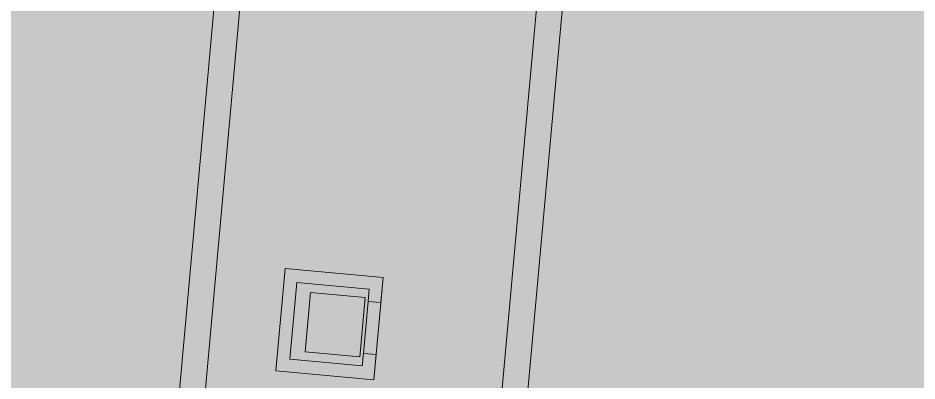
# Model space of a CAD drawing. Header units: centimetres. Extents: x -4381 to 5639, y -3920 to 4826.
# Drawn here: x 293.05 to 303.55, y 84.07 to 88.31 of the extents above; entities that cross this region are included whole.
import ezdxf
from ezdxf.xclip import XClip

# ---------------------------------------------------------------- set-up
doc = ezdxf.new("R2010")
doc.units = ezdxf.units.CM
doc.header["$MEASUREMENT"] = 0
doc.header["$XCLIPFRAME"] = 0
doc.set_wipeout_variables(frame=1)
doc.linetypes.add('Wipeout_Contour', pattern=[100, 0, -100])
for name, color, linetype, lineweight in [('0_Pen_No__1', 7, 'Continuous', 5), ('Dalles_Pen_No__101', 252, 'Continuous', 5), ('Elevator_Pen_No__7', 7, 'Continuous', 5), ('Structural - Bearing_Pen_No__1', 7, 'Continuous', 5)]:
    doc.layers.add(name, color=color, linetype=linetype, lineweight=lineweight)
for name, color, linetype in [('Dalles', 7, 'Continuous'), ('Drawing & Figure', 7, 'Continuous'), ('Structural - Bearing', 7, 'Continuous')]:
    doc.layers.add(name, color=color, linetype=linetype)

# ---------------------------------------------------------------- blocks, each defined once
blk = doc.blocks.new('Drawing_13_13', base_point=(-54.8524, -87.0921))
at = {"layer": '0_Pen_No__1', "linetype": 'Continuous', "lineweight": 0, "ltscale": 5, "true_color": 0xffffff}
blk.add_hatch(color=7, dxfattribs=at).paths.add_polyline_path([(178.6763, 69.326), (178.6224, 68.7285), (179.1951, 68.6768), (179.249, 69.2744)])
at = {"layer": 'Dalles', "linetype": 'Continuous', "lineweight": 5, "ltscale": 5}
h = blk.add_hatch(color=8, dxfattribs=at)
h.paths.add_polyline_path([(172.7691, 72.2938), (171.9155, 62.8323), (177.6422, 62.3156), (177.8893, 65.0545), (177.9926, 66.1998), (179.7107, 66.0448), (179.6073, 64.8995), (186.4047, 64.2862), (187.0112, 71.0089)])
h.paths.add_polyline_path([(172.0783, 62.9682), (172.1996, 64.3127), (177.6276, 63.823), (177.5063, 62.4785)], flags=0)
h.paths.add_polyline_path([(175.2352, 67.0761), (175.3475, 68.3211), (177.0158, 68.1706), (176.9034, 66.9256)], flags=0)
h.paths.add_polyline_path([(183.4303, 64.7052), (183.6595, 67.2449), (186.4979, 66.9888), (186.2688, 64.4491)], flags=0)
at = {"layer": 'Dalles_Pen_No__101', "linetype": 'Continuous', "lineweight": 0, "ltscale": 5, "true_color": 0x262626}
for points in [[(177.9926, 66.1998), (179.7107, 66.0448), (179.7164, 66.109), (178.0569, 66.2587), (178.0514, 66.2532), (178.5359, 71.6229), (178.4823, 71.6278)], [(180.3497, 71.4593), (179.7702, 65.0354), (183.2809, 64.7187), (183.2867, 64.7828), (179.8295, 65.0947), (180.4033, 71.4545)], [(178.6763, 69.326), (179.249, 69.2744), (179.1951, 68.6768), (179.2544, 68.7361), (179.3083, 69.3337), (178.7356, 69.3854)]]:
    blk.add_hatch(color=250, dxfattribs=at).paths.add_polyline_path(points)
at = {"layer": '0_Pen_No__1', "linetype": 'Continuous', "ltscale": 5}
for p, q in [((178.6224, 68.7285), (178.6763, 69.326)), ((178.6763, 69.326), (179.249, 69.2744)), ((179.249, 69.2744), (179.1951, 68.6768)), ((179.1951, 68.6768), (178.6224, 68.7285))]:
    blk.add_line(p, q, dxfattribs=at)
at = {"layer": 'Elevator_Pen_No__7', "linetype": 'Continuous', "ltscale": 5}
for p, q in [((178.6763, 69.326), (178.6224, 68.7285)), ((179.249, 69.2744), (178.6763, 69.326)), ((179.2357, 69.1272), (179.249, 69.2744)), ((178.7038, 68.7964), (178.7443, 69.2446)), ((178.7443, 69.2446), (179.1675, 69.2064)), ((179.1675, 69.2064), (179.161, 69.134)), ((178.8254, 69.1866), (178.794, 68.839)), ((179.1431, 69.1579), (178.8254, 69.1866)), ((179.1117, 68.8103), (179.1431, 69.1579)), ((179.1336, 68.8307), (179.161, 69.134)), ((179.161, 69.134), (179.2357, 69.1272)), ((178.794, 68.839), (179.1117, 68.8103)), ((179.1336, 68.8307), (179.1271, 68.7582)), ((179.2083, 68.824), (179.1336, 68.8307)), ((179.1271, 68.7582), (178.7038, 68.7964)), ((179.1951, 68.6768), (179.2083, 68.824)), ((178.6224, 68.7285), (179.1951, 68.6768))]:
    blk.add_line(p, q, dxfattribs=at)
at = {"color": 254, "linetype": 'Wipeout_Contour', "lineweight": 0, "ltscale": 760.959557}
blk.add_wipeout([(177.6422, 62.3156), (178.4823, 71.6278), (178.3329, 71.6413), (177.5063, 62.4785)], dxfattribs=at).dxf.layer = 'Structural - Bearing'
at = {"color": 254, "linetype": 'Wipeout_Contour', "lineweight": 0, "ltscale": 769.984364}
blk.add_wipeout([(179.7702, 65.0354), (180.3497, 71.4593), (180.2004, 71.4728), (179.6073, 64.8995)], dxfattribs=at).dxf.layer = 'Structural - Bearing'
at = {"layer": 'Structural - Bearing', "linetype": 'Continuous', "lineweight": 0, "ltscale": 5, "true_color": 0xffffff}
for points in [[(177.6422, 62.3156), (178.4823, 71.6278), (178.3329, 71.6413), (177.5063, 62.4785)], [(179.7702, 65.0354), (180.3497, 71.4593), (180.2004, 71.4728), (179.6073, 64.8995)]]:
    blk.add_hatch(color=7, dxfattribs=at).paths.add_polyline_path(points)
at = {"layer": 'Structural - Bearing_Pen_No__1', "linetype": 'Continuous', "ltscale": 5, "flags": 128}
for points in [[(178.3329, 71.6413), (177.6411, 63.9724)], [(177.6422, 62.3156), (178.4823, 71.6278)], [(180.2004, 71.4728), (179.6073, 64.8995)], [(179.7702, 65.0354), (180.3497, 71.4593)]]:
    blk.add_lwpolyline(points, dxfattribs=at)

msp = doc.modelspace()

# ---------------------------------------------------------------- block references
at = {"layer": 'Drawing & Figure', "color": 151, "linetype": 'Continuous', "lineweight": 5, "ltscale": 10, "true_color": 0x80c2ff}
ref = msp.add_blockref('Drawing_13_13', (-170.89003, -227.45567), dxfattribs=dict(at, xscale=2, yscale=2, zscale=2))
XClip(ref).set_block_clipping_path([(166.1260505706, 54.1059969298), (191.9907812231, 80.1417166121)])

doc.saveas('drawing.dxf')
